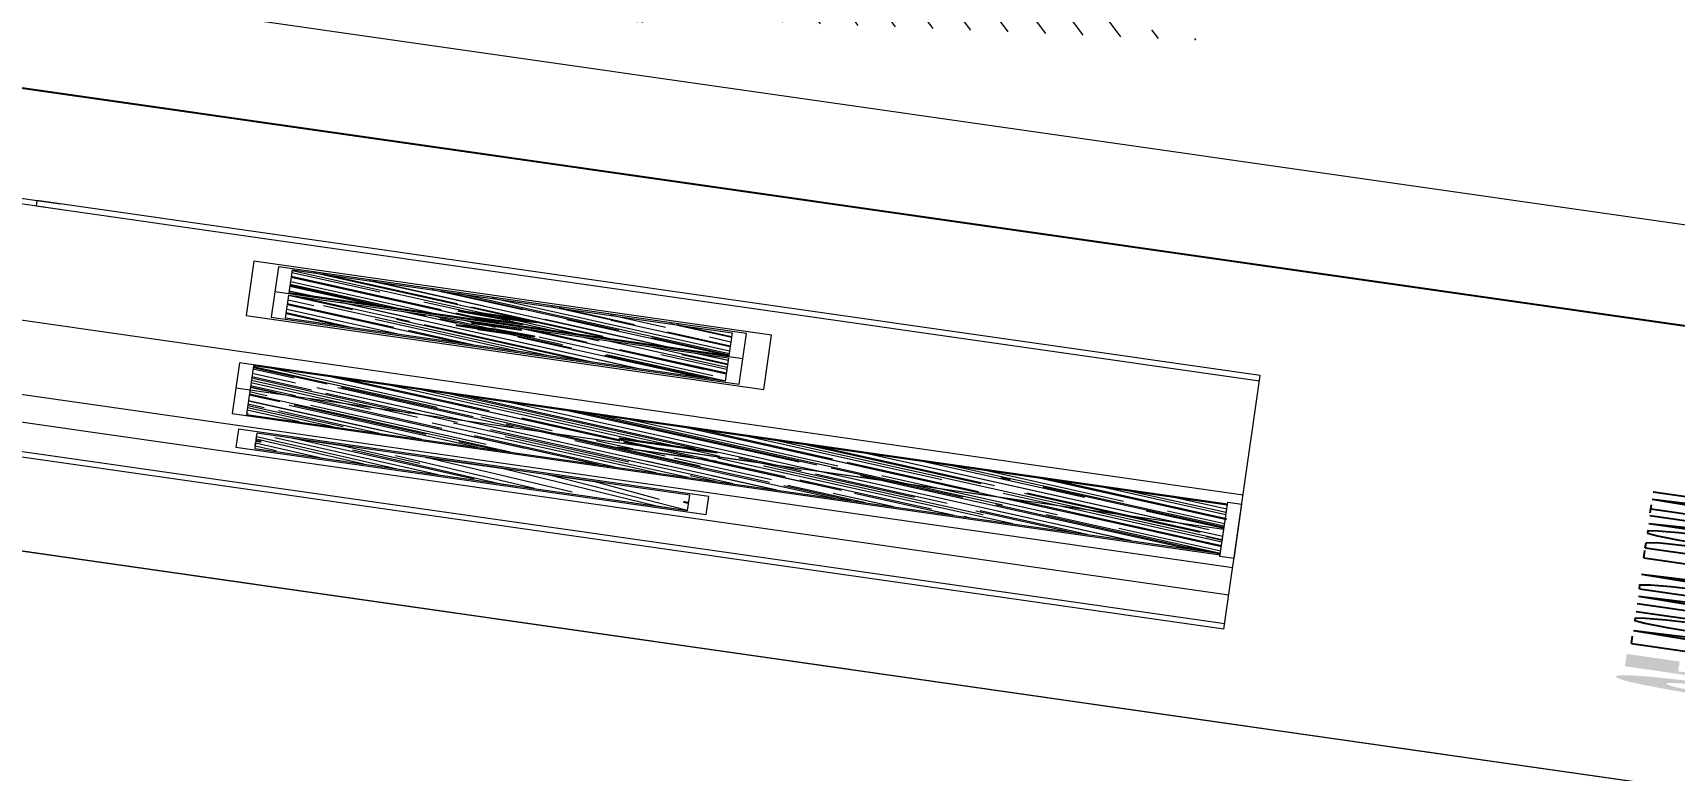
# Model space of a CAD drawing. Header units: millimetres. Extents: x -361192058 to 101130107379, y -14071650034 to 19218552450.
# Drawn here: x -131624.2 to -131419, y 45289.9 to 45382 of the extents above; entities that cross this region are included whole.
import ezdxf
from ezdxf.enums import TextEntityAlignment as Align

# ---------------------------------------------------------------- set-up
doc = ezdxf.new("R2010")
doc.units = ezdxf.units.MM
doc.header["$LTSCALE"] = 0.5
for name, color, linetype in [('02', 2, 'Continuous'), ('10', 254, 'Continuous'), ('Cota', 8, 'Continuous'), ('COTAS', 7, 'Continuous'), ('GR_PENA_FINA', 7, 'Continuous'), ('PAGPISO', 8, 'Continuous'), ('parede', 2, 'Continuous')]:
    doc.layers.add(name, color=color, linetype=linetype)
for name, color, linetype, lineweight in [('E-TXT-G', 3, 'Continuous', 30), ('E-TXT-W', 7, 'Continuous', 15), ('E-TXT-Y', 2, 'Continuous', 40)]:
    doc.layers.add(name, color=color, linetype=linetype, lineweight=lineweight)
doc.styles.add('REG140', font='romans.shx', dxfattribs={"width": 0.8, "height": 0.35})
doc.styles.add('REG80', font='romans.shx', dxfattribs={"width": 0.8, "height": 0.1})
doc.styles.add('ROMANS', font='romans', dxfattribs={"height": 0.1})
doc.styles.add('SANSSERIF', font='sas_____.pfb', dxfattribs={"height": 1})
doc.styles.add('SANSSERIF2', font='sanssb__.ttf', dxfattribs={"width": 0.8})
doc.styles.get("Standard").update_dxf_attribs({"font": 'txt.shx', "height": 0.12})
doc.dimstyles.new('BOLA100', dxfattribs={"dimscale": 0, "dimtxt": 1.9, "dimasz": 0.18, "dimexe": 0.18, "dimexo": 0.063, "dimgap": 0, "dimtad": 1, "dimzin": 4, "dimdsep": 46, "dimtxsty": 'ROMANS', "dimcen": 0.09, "dimse1": 1, "dimse2": 1, "dimsd1": 1, "dimsd2": 1, "dimclrt": 256, "dimaunit": 1, "dimadec": 4, "dimazin": 0, "dimtfac": 1.2, "dimtix": 1, "dimtmove": 2, "dimatfit": 3, "dimfxl": 0, "dimtvp": 2, "dimtolj": 1, "dimtzin": 4, "dimarcsym": 0})
picture_1 = doc.add_image_def('image2.jpg', size_in_pixel=(290, 928))

# ---------------------------------------------------------------- blocks, each defined once
blk = doc.blocks.new('_JAN-SETA')
blk.add_lwpolyline([(0, 0), (7.5, 7.9026), (7.5, 3.5), (11.5, 3.5), (11.5, -3.5), (7.5, -3.5), (7.5, -7.9026)], close=True)
blk = doc.blocks.new('IND_DES')
at = {"layer": 'E-TXT-W'}
blk.add_line((0.0269, -0.2428), (0.1984, -0.2428), dxfattribs=at)
at = {"layer": 'E-TXT-G', "style": 'REG80', "width": 0.8}
for s, p in [('ESCALA', (-0.4463, -0.2864)), ('1', (0.2426, -0.2864)), (':', (0.3988, -0.2706))]:
    blk.add_text(s, height=0.1, dxfattribs=at).set_placement(p)
blk.add_attdef('ESCALA', (0.4897, -0.2812), '', height=0.1, dxfattribs=at)
at = {"layer": 'E-TXT-W', "style": 'SANSSERIF2', "width": 0.6}
blk.add_attdef('00', text='', height=0.4, dxfattribs=at).set_placement((-0.7083, -0.2881), align=Align.CENTER)
at = {"layer": 'E-TXT-Y', "style": 'REG140', "width": 0.8}
for tag, p in [('PROJETO', (-0.4563, 0.1829)), ('DESENHO', (-0.4582, -0.0658))]:
    blk.add_attdef(tag, p, '', height=0.175, dxfattribs=at)
blk = doc.blocks.new('*D1825')
at = {"layer": 'Defpoints', "color": 0, "lineweight": 30, "transparency": 16777216}
for p in [(5107.834, 2381.7958), (5110.6085, 2379.6355), (5110.4011, 2379.369)]:
    blk.add_point(p, dxfattribs=at)
at = {"layer": 'Cota', "lineweight": 18, "transparency": 16777216, "insert": (5109.0445, 2380.4887), "char_height": 0.1, "attachment_point": 5, "rotation": 322.0936, "style": 'ROMANS'}
blk.add_mtext('\\A1;25.00', dxfattribs=at)
blk = doc.blocks.new('APROVADO QUADRA 21.2 MBVII')
at = {"layer": '02', "linetype": 'ByBlock', "lineweight": 18}
h = blk.add_hatch(dxfattribs=at)
h.set_pattern_fill('ANSI31', color=0, scale=0.25)
h.set_pattern_definition([(45, (1170.88274, -56.427), (-0.56126601, 0.56126601), [])])
h.paths.add_polyline_path([(5108.4561, 2382.2565), (5107.8512, 2381.4797), (5110.6562, 2379.2955), (5111.2611, 2380.0724)])
at = {"layer": '02', "lineweight": 18}
h = blk.add_hatch(color=8, dxfattribs=at)
h.paths.add_polyline_path([(5096.1707, 2381.1495), (5096.1481, 2381.1495, 1)], flags=17)
edge = h.paths.add_edge_path(flags=17)
edge.add_arc((5096.1594, 2381.1495), 0.0113, 180, 360)
h = blk.add_hatch(color=8, dxfattribs=at)
h.paths.add_polyline_path([(5096.1482, 2380.2296), (5096.1708, 2380.2296, 1)], flags=17)
edge = h.paths.add_edge_path(flags=17)
edge.add_arc((5096.1595, 2380.2296), 0.0113, 360, 540)
at = {"lineweight": 18}
for p, q in [((5100.2603, 2380.1595), (5100.2603, 2381.1545)), ((5099.5928, 2381.1245), (5100.2303, 2381.1245)), ((5099.5928, 2380.1895), (5099.5928, 2381.1245)), ((5100.2303, 2381.1245), (5100.2303, 2380.1895)), ((5100.2903, 2381.1245), (5100.9278, 2381.1245)), ((5100.2903, 2380.1895), (5100.2903, 2381.1245)), ((5100.9278, 2381.1245), (5100.9278, 2380.1895)), ((5100.167, 2380.6296), (5100.167, 2380.7346)), ((5100.1933, 2380.7346), (5100.167, 2380.7346)), ((5100.1933, 2380.6296), (5100.1933, 2380.7346)), ((5100.3274, 2380.6296), (5100.3274, 2380.7346)), ((5100.3274, 2380.7346), (5100.3537, 2380.7346)), ((5100.3537, 2380.6296), (5100.3537, 2380.7346)), ((5100.167, 2380.6296), (5100.1933, 2380.6296)), ((5100.3537, 2380.6296), (5100.3274, 2380.6296)), ((5100.2303, 2380.1895), (5099.5928, 2380.1895)), ((5100.9278, 2380.1895), (5100.2903, 2380.1895))]:
    blk.add_line(p, q, dxfattribs=at)
blk.add_lwpolyline([(5099.5103, 2380.107), (5101.0103, 2380.107), (5101.0103, 2381.207), (5099.5103, 2381.207), (5099.5103, 2380.107)], dxfattribs=at)
blk.add_lwpolyline([(5099.5628, 2380.1595), (5100.9578, 2380.1595), (5100.9578, 2381.1545), (5099.5628, 2381.1545)], close=True, dxfattribs=at)
at = {"layer": '02', "color": 8, "lineweight": 18}
for p, q in [((5095.7603, 2384.077), (5095.7603, 2379.077)), ((5096.4094, 2381.1895), (5095.9094, 2381.1895)), ((5095.9094, 2381.1895), (5095.9094, 2380.1895)), ((5096.4094, 2380.1895), (5096.4094, 2381.1895)), ((5096.3694, 2381.1495), (5095.9494, 2381.1495)), ((5095.9494, 2381.1495), (5095.9494, 2380.2295)), ((5096.1033, 2381.1495), (5095.9494, 2381.0047)), ((5095.9494, 2380.9174), (5096.2023, 2381.1495)), ((5096.2769, 2381.1495), (5095.9494, 2380.8471)), ((5095.9685, 2381.1039), (5096.0144, 2381.1495)), ((5096.0144, 2381.1495), (5096.1033, 2381.1495)), ((5096.2023, 2381.1495), (5096.2769, 2381.1495)), ((5096.3694, 2380.2295), (5096.3694, 2381.1495)), ((5095.9494, 2380.7597), (5096.3156, 2381.1108)), ((5095.9701, 2380.6836), (5096.3694, 2381.0747)), ((5096.3694, 2381.0747), (5096.3694, 2380.9687)), ((5095.9494, 2381.0047), (5095.9494, 2380.9174)), ((5096.287, 2380.9458), (5095.9494, 2380.6263)), ((5096.3694, 2380.9687), (5096.1952, 2380.8011)), ((5095.9494, 2380.5546), (5096.2927, 2380.8541)), ((5095.9494, 2380.8471), (5095.9494, 2380.7597)), ((5095.9957, 2380.4755), (5096.3694, 2380.7908)), ((5096.3694, 2380.7908), (5096.3694, 2380.6258)), ((5095.9494, 2380.6263), (5095.9494, 2380.5546)), ((5096.3694, 2380.6258), (5095.9494, 2380.2959)), ((5095.9494, 2380.2295), (5096.3694, 2380.5305)), ((5096.3694, 2380.5305), (5096.3694, 2380.4315)), ((5096.3694, 2380.4315), (5096.1462, 2380.2922)), ((5095.9494, 2380.2959), (5095.9494, 2380.2295)), ((5095.9494, 2380.2295), (5096.3694, 2380.2295)), ((5095.9094, 2380.1895), (5096.4094, 2380.1895))]:
    blk.add_line(p, q, dxfattribs=at)
at = {"layer": '02', "lineweight": 18}
for points in [[(5092.273, 2394.3239), (5078.4344, 2394.3239), (5078.4344, 2360.5071), (5092.273, 2360.5071)], [(5124.8988, 2394.2957), (5104.8147, 2394.2957), (5104.8147, 2374.4244), (5124.8988, 2374.4244)], [(5092.273, 2385.1233), (5104.793, 2385.1233), (5104.793, 2376.6708), (5092.273, 2376.6708)]]:
    blk.add_lwpolyline(points, close=True, dxfattribs=at)
at = {"layer": '02', "color": 8, "lineweight": 18}
for centre, start, end in [((5096.1594, 2381.1495), 180, 0), ((5096.1595, 2380.2296), 0, 180)]:
    blk.add_arc(centre, 0.0113, start, end, dxfattribs=at)
at = {"layer": '10', "lineweight": 18}
for p, q in [((5097.5103, 2379.107), (5097.5103, 2381.207)), ((5098.1803, 2381.177), (5096.8403, 2381.177)), ((5096.8403, 2381.177), (5096.8403, 2379.107)), ((5098.1803, 2379.107), (5098.1803, 2381.177)), ((5097.5103, 2379.107), (5097.5103, 2380.307)), ((5096.7603, 2379.077), (5096.7603, 2379.107)), ((5096.7603, 2379.107), (5098.2603, 2379.107)), ((5096.7603, 2379.077), (5098.2603, 2379.077)), ((5098.2603, 2379.107), (5098.2603, 2379.077))]:
    blk.add_line(p, q, dxfattribs=at)
blk.add_lwpolyline([(5096.8103, 2379.107), (5098.2103, 2379.107), (5098.2103, 2381.207), (5096.8103, 2381.207), (5096.8103, 2379.107)], dxfattribs=at)
at = {"layer": 'COTAS', "lineweight": 18}
for p, q in [((5101.6603, 2381.627), (5101.6603, 2384.077)), ((5101.8103, 2384.077), (5101.8103, 2381.627)), ((5096.5103, 2381.994), (5096.5103, 2379.077)), ((5098.5103, 2379.077), (5098.5103, 2382.0095))]:
    blk.add_line(p, q, dxfattribs=at)
for points in [[(5097.3824, 2380.3936), (5097.4016, 2380.3936), (5097.4016, 2380.1854), (5097.3824, 2380.1854)], [(5097.6383, 2380.3936), (5097.6191, 2380.3936), (5097.6191, 2380.1854), (5097.6383, 2380.1854)]]:
    blk.add_lwpolyline(points, close=True, dxfattribs=at)
at = {"layer": 'GR_PENA_FINA', "lineweight": 18}
blk.add_lwpolyline([(5107.5288, 2393.3049), (5123.4194, 2393.3096), (5123.418, 2377.105), (5107.5288, 2377.0759)], close=True, dxfattribs=at)
at = {"layer": 'PAGPISO', "lineweight": 18}
for p, q in [((5096.8403, 2380.9929), (5097.0245, 2381.177)), ((5096.8403, 2380.8043), (5097.2131, 2381.177)), ((5096.8403, 2380.6157), (5097.4017, 2381.177)), ((5096.8403, 2381.0645), (5096.9528, 2381.177)), ((5096.8681, 2381.1734), (5096.8717, 2381.177)), ((5096.8738, 2380.9716), (5097.0792, 2381.177)), ((5096.9181, 2380.8896), (5097.2055, 2381.177)), ((5097.0878, 2381.1423), (5097.1226, 2381.177)), ((5097.3075, 2381.1112), (5097.3734, 2381.177)), ((5097.4216, 2381.1404), (5097.4403, 2381.1591)), ((5097.4403, 2380.8385), (5097.7788, 2381.177)), ((5097.4403, 2381.1591), (5097.4582, 2381.177)), ((5097.4403, 2381.0328), (5097.5846, 2381.177)), ((5097.4537, 2380.9198), (5097.7109, 2381.177)), ((5097.498, 2380.8377), (5097.8373, 2381.177)), ((5097.5272, 2381.0801), (5097.6242, 2381.177)), ((5097.5348, 2381.1216), (5097.5902, 2381.177)), ((5097.7469, 2381.0489), (5097.875, 2381.177)), ((5097.7611, 2380.7821), (5098.156, 2381.177)), ((5097.8742, 2381.0838), (5097.9674, 2381.177)), ((5097.9572, 2381.1706), (5097.9636, 2381.177)), ((5097.9666, 2381.0178), (5098.1258, 2381.177)), ((5098.0015, 2381.0885), (5098.09, 2381.177)), ((5097.5744, 2380.5351), (5098.1803, 2381.141)), ((5099.5928, 2380.9781), (5099.7393, 2381.1245)), ((5099.5928, 2381.0082), (5099.7091, 2381.1245)), ((5099.5928, 2380.8819), (5099.8355, 2381.1245)), ((5099.5928, 2380.7555), (5099.9618, 2381.1245)), ((5099.7143, 2380.8788), (5099.9599, 2381.1245)), ((5099.7614, 2380.8958), (5099.9901, 2381.1245)), ((5100.033, 2381.0693), (5100.0882, 2381.1245)), ((5100.0773, 2380.9873), (5100.2145, 2381.1245)), ((5100.2868, 2381.0742), (5100.3371, 2381.1245)), ((5100.2868, 2380.8856), (5100.5257, 2381.1245)), ((5100.2868, 2380.9196), (5100.4917, 2381.1245)), ((5100.2868, 2381.0704), (5100.3409, 2381.1245)), ((5100.2868, 2380.9441), (5100.4672, 2381.1245)), ((5100.2868, 2380.8177), (5100.5936, 2381.1245)), ((5100.3244, 2380.7346), (5100.7143, 2381.1245)), ((5100.4205, 2380.8025), (5100.7426, 2381.1245)), ((5100.4775, 2380.6992), (5100.9029, 2381.1245)), ((5100.6129, 2381.0174), (5100.7199, 2381.1245)), ((5100.6572, 2380.9354), (5100.8463, 2381.1245)), ((5096.8403, 2380.8948), (5097.0567, 2381.1112)), ((5096.8403, 2380.6855), (5097.2453, 2381.0904)), ((5096.9935, 2380.7972), (5097.2764, 2381.0801)), ((5099.9811, 2380.8647), (5100.2268, 2381.1104)), ((5100.4565, 2380.6084), (5100.9278, 2381.0797)), ((5096.9502, 2380.6689), (5097.3273, 2381.0461)), ((5097.4403, 2380.9932), (5097.4961, 2381.0489)), ((5099.5928, 2380.5688), (5100.0726, 2381.0486)), ((5100.6402, 2380.7713), (5100.9278, 2381.059)), ((5096.9945, 2380.5869), (5097.4403, 2381.0328)), ((5097.4403, 2380.6537), (5097.8252, 2381.0386)), ((5097.4403, 2380.7423), (5097.7158, 2381.0178)), ((5097.6479, 2380.4804), (5098.1803, 2381.0128)), ((5099.5928, 2380.3765), (5100.2268, 2381.0104)), ((5100.0537, 2380.8411), (5100.2268, 2381.0142)), ((5097.2132, 2380.7661), (5097.4403, 2380.9932)), ((5097.4403, 2380.6499), (5097.7799, 2380.9895)), ((5097.5301, 2380.6171), (5097.9072, 2380.9943)), ((5097.6527, 2380.7038), (5097.9355, 2380.9867)), ((5097.8724, 2380.6727), (5098.1803, 2380.9807)), ((5100.2868, 2380.3199), (5100.9278, 2380.9609)), ((5100.6892, 2380.7148), (5100.9278, 2380.9534)), ((5096.8403, 2380.4271), (5097.3462, 2380.933)), ((5099.5928, 2380.6292), (5099.901, 2380.9373)), ((5097.6383, 2380.3463), (5098.1803, 2380.8883)), ((5098.0336, 2380.8679), (5098.0403, 2380.8747)), ((5099.5928, 2380.5028), (5099.983, 2380.893)), ((5100.1093, 2380.7666), (5100.2268, 2380.8841)), ((5100.33, 2380.7346), (5100.4809, 2380.8854)), ((5097.4216, 2380.8198), (5097.4403, 2380.8385)), ((5099.5928, 2380.7272), (5099.7303, 2380.8647)), ((5100.2008, 2380.8336), (5100.2268, 2380.8596)), ((5100.4565, 2380.7347), (5100.5629, 2380.8411)), ((5097.6383, 2380.2822), (5098.1803, 2380.8242)), ((5099.5928, 2380.4764), (5099.95, 2380.8336)), ((5100.0817, 2380.7144), (5100.1697, 2380.8025)), ((5100.0926, 2380.6914), (5100.2268, 2380.8256)), ((5100.5459, 2380.4262), (5100.9278, 2380.8082)), ((5100.7336, 2380.6327), (5100.9278, 2380.827)), ((5096.8403, 2380.3064), (5097.3217, 2380.7878)), ((5100.345, 2380.1895), (5100.9278, 2380.7723)), ((5100.3501, 2380.7321), (5100.3894, 2380.7713)), ((5097.0265, 2380.3663), (5097.4037, 2380.7434)), ((5097.433, 2380.735), (5097.4403, 2380.7423)), ((5097.5569, 2380.3912), (5097.9016, 2380.7359)), ((5097.6508, 2380.2324), (5098.1803, 2380.7619)), ((5099.5928, 2380.3802), (5099.9594, 2380.7468)), ((5100.1897, 2380.7206), (5100.2268, 2380.7577)), ((5100.2868, 2380.697), (5100.3239, 2380.7341)), ((5100.3262, 2380.4573), (5100.6091, 2380.7402)), ((5096.8403, 2380.644), (5096.9228, 2380.7265)), ((5097.4556, 2380.0051), (5098.1803, 2380.7299)), ((5100.2868, 2380.6914), (5100.3239, 2380.7285)), ((5100.2868, 2380.565), (5100.4281, 2380.7063)), ((5100.2868, 2380.6687), (5100.3239, 2380.7058)), ((5100.4167, 2380.1895), (5100.9278, 2380.7007)), ((5096.8403, 2380.3932), (5097.1425, 2380.6953)), ((5097.4403, 2380.4614), (5097.6668, 2380.6878)), ((5099.8868, 2380.5196), (5100.0361, 2380.6688)), ((5100.1537, 2380.6846), (5100.1635, 2380.6944)), ((5096.8403, 2380.1423), (5097.3622, 2380.6642)), ((5096.8403, 2380.2385), (5097.233, 2380.6312)), ((5097.0709, 2380.2842), (5097.4403, 2380.6537)), ((5097.3085, 2380.5181), (5097.4403, 2380.6499)), ((5097.4403, 2379.8956), (5098.1803, 2380.6356)), ((5097.4403, 2379.8956), (5098.1803, 2380.6356)), ((5097.4403, 2380.4915), (5097.5819, 2380.6331)), ((5099.5928, 2380.2501), (5099.9773, 2380.6346)), ((5099.7849, 2380.1895), (5100.2268, 2380.6314)), ((5099.8274, 2380.2376), (5100.2268, 2380.637)), ((5099.9406, 2380.5394), (5100.0477, 2380.6465)), ((5100.2868, 2380.5084), (5100.4314, 2380.6531)), ((5097.5683, 2380.3687), (5097.8016, 2380.602)), ((5100.1065, 2380.4885), (5100.2268, 2380.6087)), ((5100.2868, 2380.4387), (5100.4539, 2380.6058)), ((5099.6863, 2380.2172), (5100.0594, 2380.5903)), ((5100.2868, 2380.3123), (5100.5572, 2380.5828)), ((5100.7656, 2380.4121), (5100.9278, 2380.5743)), ((5100.2903, 2380.1895), (5100.6393, 2380.5384)), ((5100.7656, 2380.3951), (5100.9278, 2380.5573)), ((5096.8403, 2380.4328), (5096.9002, 2380.4926)), ((5097.6828, 2380.0117), (5098.1803, 2380.5092)), ((5100.1857, 2380.4639), (5100.2268, 2380.505)), ((5096.8403, 2379.9274), (5097.3981, 2380.4851)), ((5097.3316, 2380.3828), (5097.4403, 2380.4915)), ((5097.3316, 2380.3526), (5097.4403, 2380.4614)), ((5097.6753, 2379.974), (5098.1803, 2380.4791)), ((5097.4403, 2379.707), (5098.1803, 2380.447)), ((5097.4403, 2380.401), (5097.4801, 2380.4408)), ((5099.5928, 2380.2256), (5099.8161, 2380.4489)), ((5099.5928, 2380.1917), (5099.8463, 2380.4451)), ((5099.9679, 2380.1895), (5100.2268, 2380.4484)), ((5100.5336, 2380.1895), (5100.7892, 2380.4451)), ((5100.8099, 2380.3301), (5100.9278, 2380.448)), ((5097.4016, 2380.3622), (5097.4403, 2380.401)), ((5099.8076, 2380.1895), (5100.0358, 2380.4177)), ((5097.0162, 2380.0674), (5097.3316, 2380.3828)), ((5097.4403, 2380.2747), (5097.5491, 2380.3834)), ((5097.4403, 2380.2728), (5097.5491, 2380.3815)), ((5097.4403, 2380.2407), (5097.5683, 2380.3687)), ((5097.7271, 2379.9297), (5098.1803, 2380.3829)), ((5100.0584, 2380.1895), (5100.2268, 2380.3579)), ((5100.3092, 2380.1895), (5100.4752, 2380.3555)), ((5096.8403, 2380.0499), (5097.1199, 2380.3295)), ((5097.1953, 2380.2163), (5097.3316, 2380.3526)), ((5097.3316, 2380.2922), (5097.3824, 2380.343)), ((5097.6064, 2380.3144), (5097.6191, 2380.3271)), ((5099.9113, 2380.1895), (5100.0537, 2380.3319)), ((5100.56, 2380.1895), (5100.6949, 2380.3244)), ((5100.7958, 2380.1895), (5100.9278, 2380.3216)), ((5100.0376, 2380.1895), (5100.1357, 2380.2876)), ((5100.8108, 2380.1895), (5100.9278, 2380.3065)), ((5097.1029, 2380.0636), (5097.3124, 2380.273)), ((5097.4016, 2380.2359), (5097.4403, 2380.2747)), ((5097.4016, 2380.234), (5097.4403, 2380.2728)), ((5097.4403, 2379.5184), (5098.1803, 2380.2584)), ((5097.4403, 2379.5165), (5098.1803, 2380.2565)), ((5097.5683, 2380.2122), (5097.6191, 2380.263)), ((5100.1564, 2380.1895), (5100.2268, 2380.2599)), ((5100.164, 2380.1895), (5100.2268, 2380.2523)), ((5100.543, 2380.1895), (5100.6336, 2380.2801)), ((5096.8403, 2380.1801), (5096.8945, 2380.2343)), ((5097.1472, 2379.9816), (5097.3824, 2380.2167)), ((5097.4016, 2380.2019), (5097.4403, 2380.2407)), ((5097.895, 2379.9429), (5098.1803, 2380.2283)), ((5100.6694, 2380.1895), (5100.7156, 2380.2358)), ((5096.8403, 2380.0537), (5096.9766, 2380.1899)), ((5097.0822, 2379.9146), (5097.3824, 2380.2148)), ((5097.2359, 2380.0362), (5097.385, 2380.1854)), ((5097.4403, 2380.1483), (5097.4744, 2380.1824)), ((5097.5348, 2380.1786), (5097.5683, 2380.2122)), ((5096.8403, 2379.5483), (5097.4403, 2380.1483)), ((5097.4403, 2380.0219), (5097.5565, 2380.1381)), ((5097.7592, 2379.709), (5098.1803, 2380.1302)), ((5096.969, 2379.6129), (5097.4403, 2380.0842)), ((5097.4403, 2380.0842), (5097.4405, 2380.0843)), ((5097.4403, 2379.3298), (5098.1803, 2380.0698)), ((5096.8403, 2379.8915), (5096.9851, 2380.0362)), ((5096.8403, 2379.8614), (5097.0067, 2380.0278)), ((5097.1793, 2379.7609), (5097.4403, 2380.0219)), ((5096.9219, 2379.7222), (5097.2048, 2380.0051)), ((5097.1416, 2379.6911), (5097.4245, 2379.974)), ((5097.8007, 2379.5978), (5098.1803, 2379.9774)), ((5097.8035, 2379.627), (5098.1803, 2380.0038)), ((5097.4403, 2379.7391), (5097.6442, 2379.9429)), ((5096.8403, 2379.801), (5096.9709, 2379.9316)), ((5097.581, 2379.6289), (5097.8639, 2379.9118)), ((5096.8403, 2379.6747), (5097.053, 2379.8873)), ((5097.2236, 2379.6789), (5097.4403, 2379.8956)), ((5097.4216, 2379.8769), (5097.4403, 2379.8956)), ((5097.4403, 2379.1413), (5098.1803, 2379.8813)), ((5097.4403, 2379.7692), (5097.5508, 2379.8797)), ((5097.4403, 2379.1375), (5098.1803, 2379.8775)), ((5097.4403, 2379.6429), (5097.6329, 2379.8354)), ((5096.8403, 2379.1692), (5097.4403, 2379.7692)), ((5096.8559, 2379.3111), (5097.3273, 2379.7826)), ((5097.3613, 2379.66), (5097.4403, 2379.7391)), ((5097.8356, 2379.4064), (5098.1803, 2379.7511)), ((5096.8403, 2379.6728), (5096.8936, 2379.726)), ((5097.3085, 2379.5752), (5097.4403, 2379.707)), ((5097.5947, 2379.107), (5098.1803, 2379.6927)), ((5096.8403, 2379.6407), (5096.8512, 2379.6515)), ((5096.8403, 2379.4219), (5097.0473, 2379.6289)), ((5097.2557, 2379.4582), (5097.4403, 2379.6429)), ((5096.8403, 2379.3899), (5097.0709, 2379.6204)), ((5097.8799, 2379.3243), (5098.1803, 2379.6248)), ((5096.8403, 2379.1391), (5097.2906, 2379.5893)), ((5096.8403, 2379.2956), (5097.1293, 2379.5846)), ((5097.4403, 2379.3902), (5097.6272, 2379.577)), ((5098.0204, 2379.5667), (5098.0403, 2379.5866)), ((5097.4403, 2379.4883), (5097.5103, 2379.5582)), ((5097.4403, 2379.2638), (5097.7092, 2379.5327)), ((5097.4403, 2379.2374), (5097.73, 2379.5271)), ((5097.1953, 2379.2734), (5097.4403, 2379.5184)), ((5097.3, 2379.3762), (5097.4403, 2379.5165)), ((5097.5607, 2379.107), (5097.9497, 2379.4959)), ((5097.7808, 2379.1046), (5098.1803, 2379.5041)), ((5097.7865, 2379.1046), (5098.1803, 2379.4984)), ((5096.8403, 2379.107), (5097.2142, 2379.4809)), ((5097.0591, 2379.107), (5097.4403, 2379.4883)), ((5097.8091, 2379.1046), (5098.1803, 2379.4758)), ((5097.1572, 2379.107), (5097.4403, 2379.3902)), ((5097.9153, 2379.107), (5098.1803, 2379.3721)), ((5096.9045, 2379.107), (5097.1237, 2379.3262)), ((5097.2175, 2379.107), (5097.4403, 2379.3298)), ((5097.9719, 2379.107), (5098.1803, 2379.3155)), ((5097.0308, 2379.107), (5097.2057, 2379.2819)), ((5097.3321, 2379.1555), (5097.4403, 2379.2638)), ((5097.5362, 2379.107), (5097.7036, 2379.2744)), ((5097.3099, 2379.107), (5097.4403, 2379.2374)), ((5097.6626, 2379.107), (5097.7856, 2379.23)), ((5098.0704, 2379.107), (5098.1803, 2379.2169)), ((5096.8295, 2379.107), (5096.9016, 2379.1791)), ((5097.2067, 2379.107), (5097.2409, 2379.1413)), ((5097.2104, 2379.107), (5097.2409, 2379.1375))]:
    blk.add_line(p, q, dxfattribs=at)
at = {"layer": 'parede', "lineweight": 18}
for p, q in [((5094.8103, 2379.077), (5094.8103, 2381.677)), ((5094.9603, 2379.077), (5094.9603, 2381.677)), ((5101.6603, 2379.077), (5101.6603, 2381.677)), ((5101.8103, 2381.677), (5101.6603, 2381.677)), ((5101.8103, 2379.077), (5101.8103, 2381.677)), ((5094.8103, 2379.077), (5101.8103, 2379.077))]:
    blk.add_line(p, q, dxfattribs=at)
at = {"lineweight": 18, "yscale": 0.01049999999986539}
for p, xscale, zscale in [((5100.1, 2380.6833), -0.005250000000160071, 0.00524999999999864), ((5100.4207, 2380.6833), 0.005250000000160071, 0.005250000000160071)]:
    blk.add_blockref('_JAN-SETA', p, dxfattribs=dict(at, xscale=xscale, zscale=zscale))
at = {"lineweight": 18, "yscale": 0.01049999999986539, "rotation": 180}
for p, xscale, zscale in [((5100.1, 2380.6832), 0.005250000000160071, 0.005250000000160071), ((5100.4207, 2380.6832), -0.005250000000160071, 0.00524999999999864)]:
    blk.add_blockref('_JAN-SETA', p, dxfattribs=dict(at, xscale=xscale, zscale=zscale))
at = {"lineweight": 18}
ref = blk.add_blockref('IND_DES', (5097.1248, 2377.9407), dxfattribs=dict(at, xscale=2.591993519999988, yscale=2.591993519999988, zscale=2.591993519999988))
ref.add_attrib('00', '05', dxfattribs={"layer": 'E-TXT-W', "height": 1.0368, "style": 'SANSSERIF', "width": 0.6}).set_placement((5095.2889, 2377.194), align=Align.CENTER)
ref.add_attrib('DESENHO', 'FACHADA FRONTAL', (5095.9372, 2377.7701), dxfattribs={"layer": 'E-TXT-Y', "height": 0.453599, "style": 'REG140', "width": 0.8})
ref.add_attrib('ESCALA', '75', (5098.3942, 2377.2118), dxfattribs={"layer": 'E-TXT-G', "height": 0.2592, "style": 'REG80', "width": 0.8})
at = {"color": 0, "lineweight": 13, "flags": 8}
for p in [(4700.7247, 2280.1125), (4699.5738, 2277.8964), (4702.3546, 2276.195), (4703.6722, 2274.085), (4699.8445, 2272.2194), (4703.0488, 2270.137), (4703.0877, 2267.9803), (4700.6523, 2261.5216), (4700.7007, 2257.1593)]:
    blk.add_attdef('NIVEL', p, '', height=0.075, dxfattribs=at)
for rotation, width, p in [(90, 0.8, (4700.8205, 2275.7521)), (270, 0.6, (4703.8437, 2274.9021)), (90, 0.8, (4701.5575, 2268.5021)), (180, 0.6, (4651.1817, 2236.1931))]:
    blk.add_attdef('$PORTA', text='', height=0.09, rotation=rotation, dxfattribs=dict(at, width=width)).set_placement(p, align=Align.MIDDLE)
for p in [(4654.176, 2240.463), (4648.499, 2240.1923), (4637.8012, 2239.3845), (4633.4388, 2239.3361), (4656.3921, 2239.3121), (4652.4746, 2237.6822), (4646.4166, 2236.988), (4644.2598, 2236.9491), (4650.3646, 2236.3646)]:
    blk.add_attdef('NIVEL', p, '', height=0.075, rotation=270, dxfattribs=at)
at = {"color": 0, "lineweight": 13, "width": 0.8, "flags": 8}
for p in [(4652.0317, 2239.2163), (4644.7817, 2238.4793)]:
    blk.add_attdef('$PORTA', text='', height=0.09, dxfattribs=at).set_placement(p, align=Align.MIDDLE)
at = {"layer": 'Cota', "lineweight": 18}
dim = blk.add_linear_dim(base=(5110.4011, 2379.369, -12.9634), p1=(5107.834, 2381.7958, -12.9634), p2=(5110.6085, 2379.6355, -12.9634), angle=142.0936, text='25.00', dimstyle='BOLA100', override={"dimscale": 1, "dimtmove": 0}, dxfattribs=at)
dim.commit()
dim.dimension.update_dxf_attribs({"geometry": '*D1825', "text_midpoint": (5109.0138, 2380.4492, -12.9634), "dimtype": 128})
at = {"layer": '02', "color": 0, "lineweight": 30}
image = blk.add_image(picture_1, insert=(5042.653, 2352.0523), size_in_units=(16.4637, 52.6838), dxfattribs=at)
image.dxf.flags = 7

msp = doc.modelspace()

# ---------------------------------------------------------------- block references
at = {"layer": '02', "color": 0, "lineweight": 30, "xscale": -4.574818403918471, "yscale": -59.40450511825884, "zscale": 4.574818403918471, "rotation": 261.8606972171988}
msp.add_blockref('APROVADO QUADRA 21.2 MBVII', (5129.041, 2225.201), dxfattribs=at)

doc.saveas('drawing.dxf')
